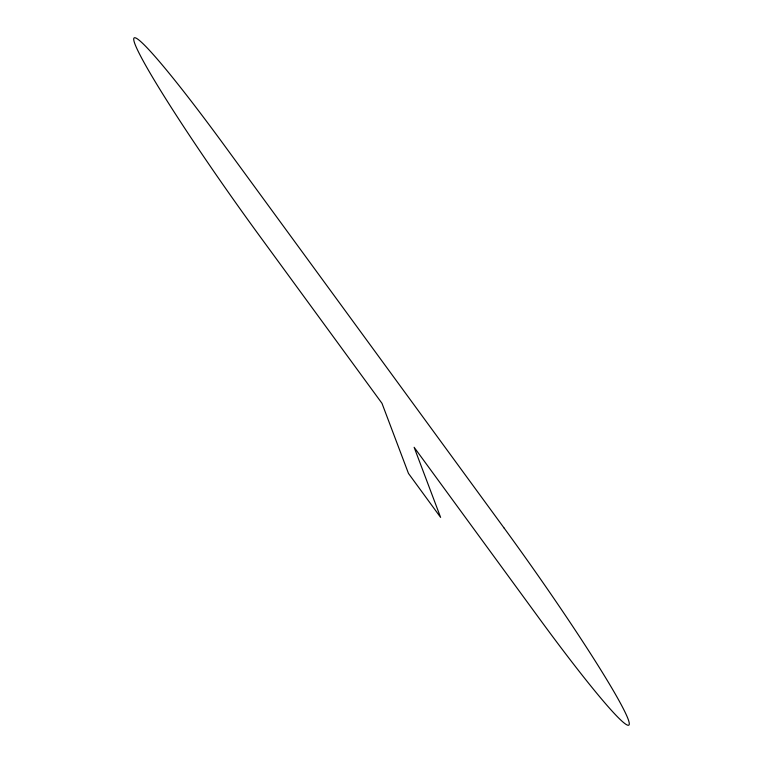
<?xml version="1.0" encoding="UTF-8"?>
<svg xmlns="http://www.w3.org/2000/svg" width="763" height="763" viewBox="0 0 763 763"><rect width="100%" height="100%" fill="white"/><g stroke="black" fill="none" stroke-linecap="round" stroke-linejoin="round"><path stroke-width="1.14" d="M504.2 528.168L225.686 147.211A187.059 12.122 54.8 0 0 135.118 44.492A187.059 12.122 54.8 0 0 258.8 234.832L381.986 403.331L408.472 473.432L440.613 517.39L414.128 447.29L537.314 615.789A187.059 12.122 54.8 0 0 627.882 718.508A187.059 12.122 54.8 0 0 504.2 528.168"/></g></svg>
